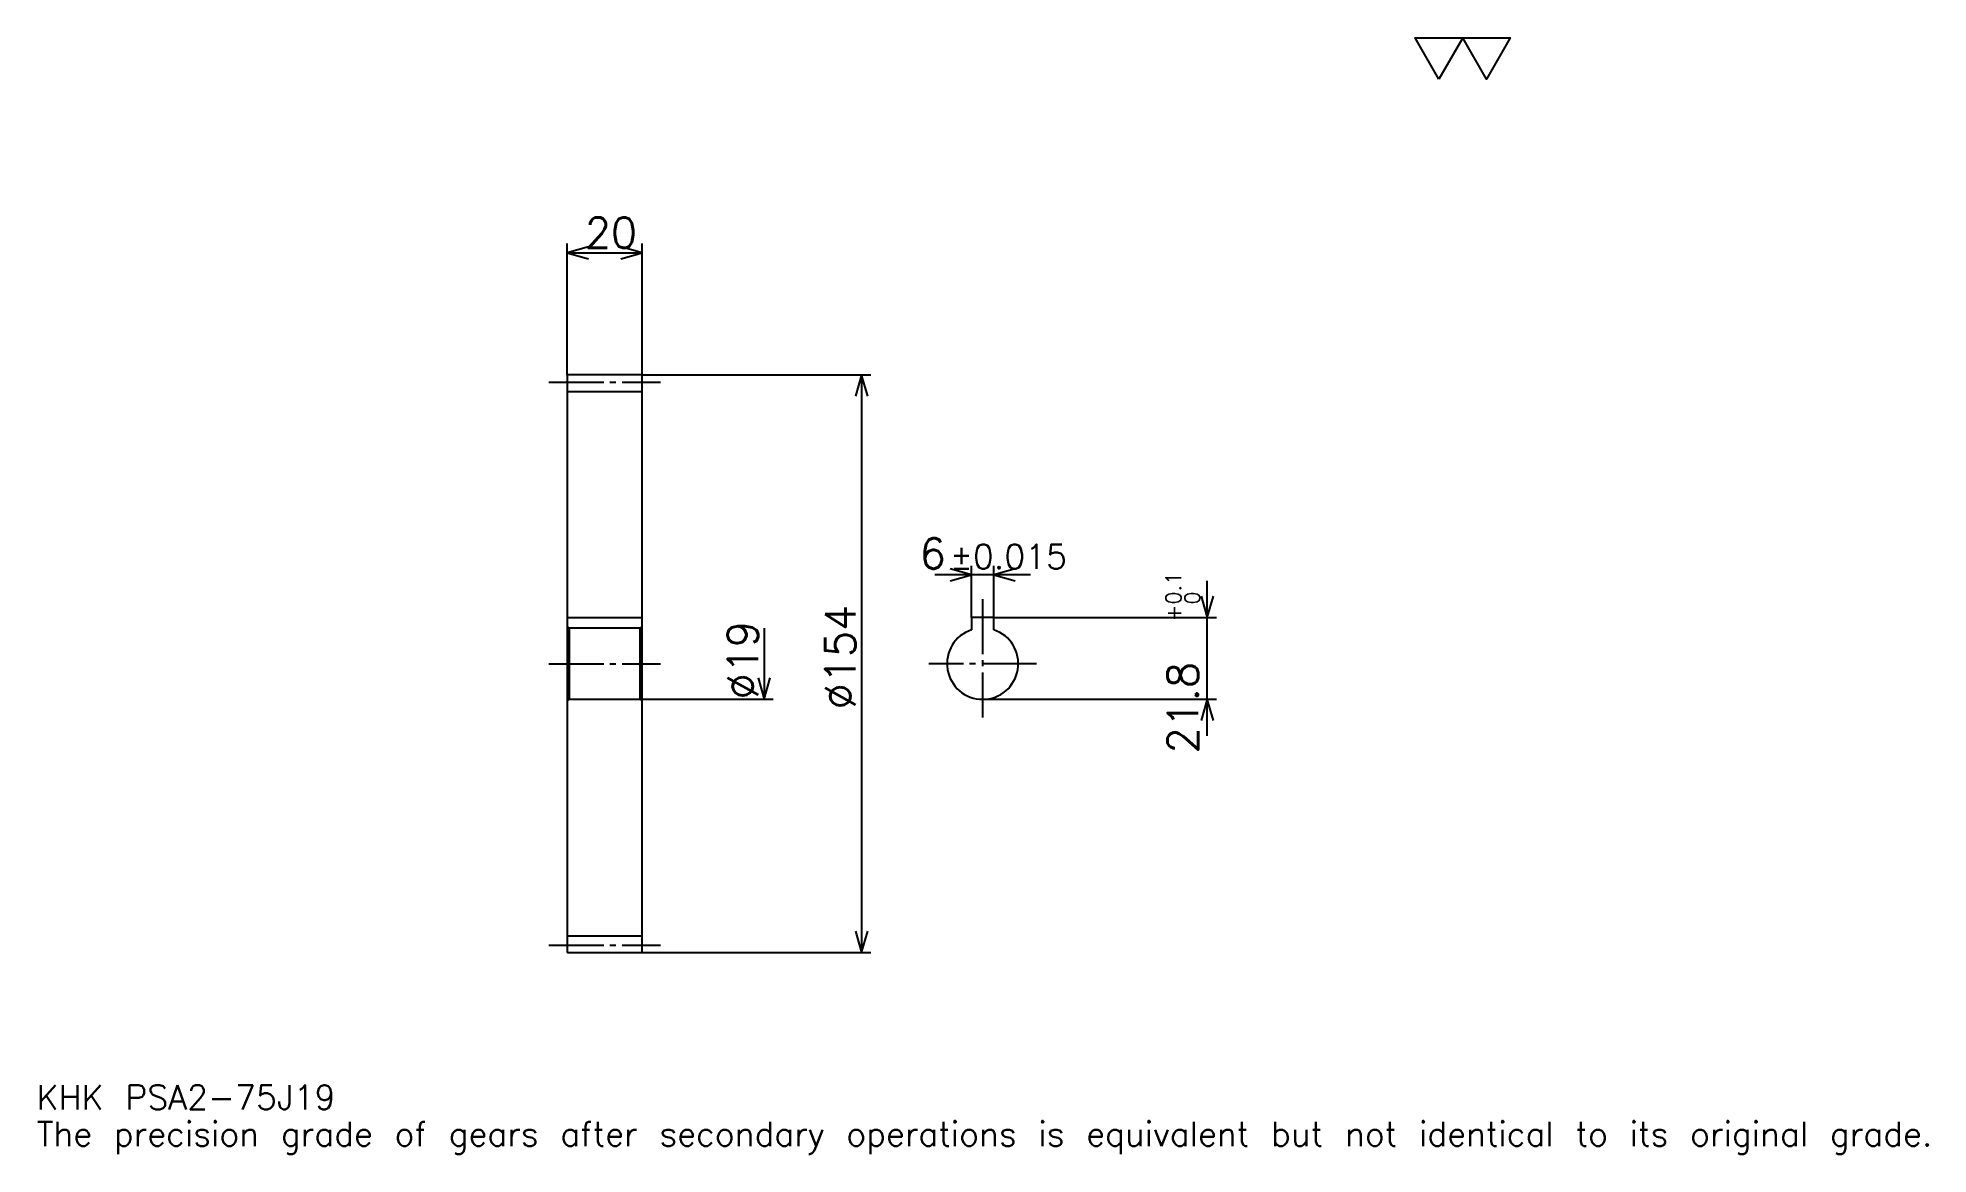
# Model space of a CAD drawing. Extents: x 17 to 520, y 6 to 303.
import ezdxf

# ---------------------------------------------------------------- set-up
doc = ezdxf.new("R2010")
doc.units = 0
doc.linetypes.add('DASHDOT', pattern=[19.5, 14.625, -1.625, 1.625, -1.625])
doc.layers.get('0').update_dxf_attribs({"linetype": 'CONTINUOUS'})
doc.layers.add('DASHDOT', color=6, linetype='DASHDOT')
doc.styles.add('KANJI', font='TXT', dxfattribs={"bigfont": 'BIGFONT'})

msp = doc.modelspace()

# ---------------------------------------------------------------- linework, layer by layer
at = {"color": 5}
for p, q in [((157.625, 213.6875), (157.625, 248.625)), ((177.625, 213.6875), (177.625, 248.625)), ((157.625, 246.1875), (177.625, 246.1875)), ((157.625, 213.587494), (157.625, 213.6875)), ((177.524994, 213.6875), (177.625, 213.6875)), ((177.625, 213.6875), (238.5625, 213.6875)), ((177.625, 213.587494), (177.625, 213.6875)), ((236.125, 213.6875), (236.125, 59.6875)), ((265.375, 148.987503), (265.375, 162.800003)), ((271.375, 148.987503), (271.375, 162.800003)), ((281.125, 160.362503), (255.625, 160.362503)), ((328.25, 117.4375), (328.25, 158.737503)), ((210.125, 146.1875), (210.125, 127.1875)), ((271.375, 148.987503), (330.6875, 148.987503)), ((177.625, 127.1875), (212.5625, 127.1875)), ((268.375, 127.1875), (330.6875, 127.1875)), ((177.524994, 59.6875), (177.625, 59.6875)), ((177.625, 59.6875), (238.5625, 59.6875))]:
    msp.add_line(p, q, dxfattribs=at)
at = {"color": 4}
for p, q in [((157.625, 209.1875), (177.625, 209.1875)), ((157.625, 148.987503), (177.625, 148.987503)), ((177.625, 146.6875), (177.125, 146.1875)), ((157.625, 126.6875), (158.125, 127.1875)), ((177.625, 126.6875), (177.125, 127.1875)), ((157.625, 64.1875), (177.625, 64.1875))]:
    msp.add_line(p, q, dxfattribs=at)
at = {"color": 7}
msp.add_lwpolyline([(390, 292.5), (383.662506, 303.484985), (409.012512, 303.484985), (402.674988, 292.5), (396.337494, 303.484985), (390, 292.5)], dxfattribs=at)
at = {"color": 5}
for points in [[(163.3125, 247.8125), (157.625, 246.1875), (163.3125, 244.5625)], [(171.9375, 244.5625), (177.625, 246.1875), (171.9375, 247.8125)], [(237.75, 208), (236.125, 213.6875), (234.5, 208)], [(259.6875, 158.737503), (265.375, 160.362503), (259.6875, 161.987503)], [(277.0625, 161.987503), (271.375, 160.362503), (277.0625, 158.737503)], [(326.625, 154.675003), (328.25, 148.987503), (329.875, 154.675003)], [(208.5, 132.875), (210.125, 127.1875), (211.75, 132.875)], [(329.875, 121.5), (328.25, 127.1875), (326.625, 121.5)], [(234.5, 65.375), (236.125, 59.6875), (237.75, 65.375)]]:
    msp.add_lwpolyline(points, dxfattribs=at)
at = {"color": 4}
for points in [[(157.625, 126.6875), (157.625, 59.787498), (157.725006, 59.6875), (177.524994, 59.6875), (177.625, 59.787498), (177.625, 213.587494), (177.524994, 213.6875), (157.725006, 213.6875), (157.625, 213.587494), (157.625, 126.6875)], [(157.625, 146.6875), (158.125, 146.1875), (158.125, 127.1875), (177.125, 127.1875), (177.125, 146.1875), (158.125, 146.1875)], [(271.375, 145.701385), (271.375, 148.987503), (265.375, 148.987503), (265.375, 145.701385)]]:
    msp.add_lwpolyline(points, dxfattribs=at)
msp.add_arc((268.375, 136.6875), 9.5, 108.40848033, 71.59151967, dxfattribs=at)
at = {"layer": 'DASHDOT', "color": 7}
for p, q in [((152.75, 211.6875), (182.5, 211.6875)), ((268.375, 153.862503), (268.375, 122.3125)), ((152.75, 136.6875), (182.5, 136.6875)), ((282.75, 136.6875), (254, 136.6875)), ((152.75, 61.6875), (182.5, 61.6875))]:
    msp.add_line(p, q, dxfattribs=at)

# ---------------------------------------------------------------- texts
at = {"color": 7, "style": 'KANJI'}
for s, height, p in [('20', 8.125, (162.34375, 247.487503)), ('6', 8.125, (251.603394, 161.987503)), ('%%p0.015', 6.5, (259.646149, 161.987503)), ('KHK PSA2-75J19', 6.5, (16.25, 17.875)), ('The precision grade of gears after secondary operations is equivalent but not identical to its original grade.', 6.5, (16.25, 8.125))]:
    msp.add_text(s, height=height, dxfattribs=at).set_placement(p)
for s, height, p in [('0.1', 4.0625, (321.262512, 152.458435)), ('%%c154', 8.125, (234.5, 124.5)), ('+', 4.0625, (321.262512, 147.908432)), ('0', 4.0625, (326.299988, 152.458435)), ('%%c19', 8.125, (208.5, 127.140625)), ('21.8', 8.125, (325.8125, 112.740211))]:
    msp.add_text(s, height=height, rotation=90, dxfattribs=at).set_placement(p)

doc.saveas('drawing.dxf')
